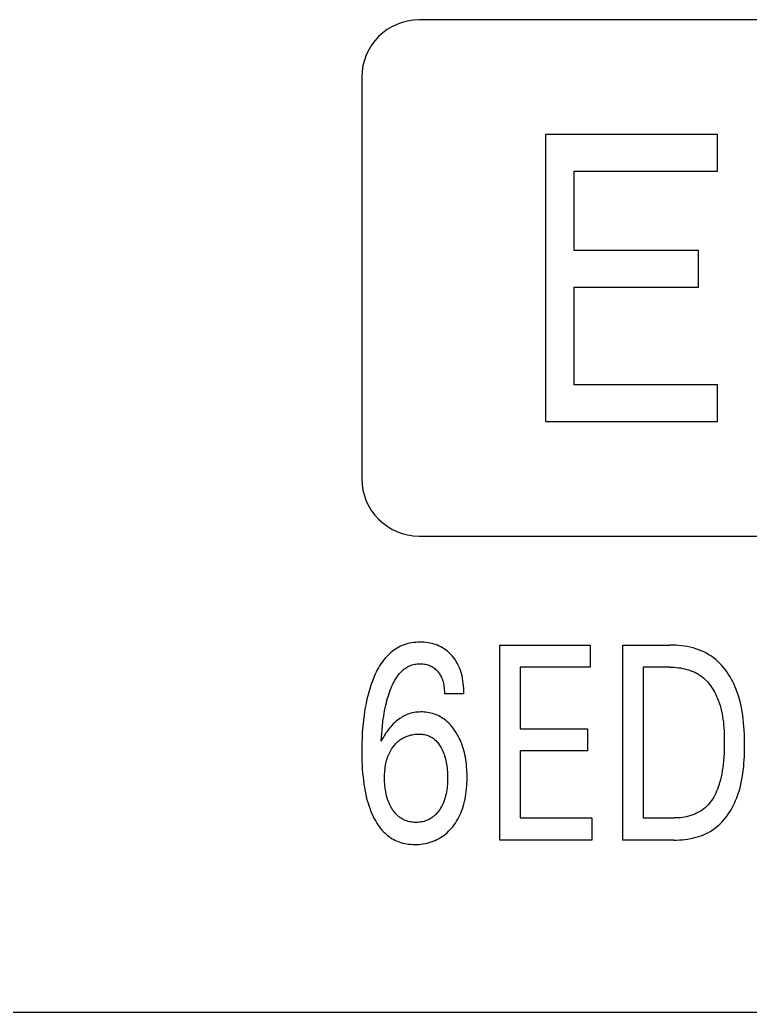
# Model space of a CAD drawing. Extents: x 0 to 420, y 0 to 297.
# Drawn here: x 180.17 to 186.53, y 186.17 to 194.82 of the extents above; entities that cross this region are included whole.
import ezdxf

# ---------------------------------------------------------------- set-up
doc = ezdxf.new("R2010")
doc.units = 0
doc.header["$LTSCALE"] = 23.1
doc.layers.add('10000_FRONT', color=7, linetype='CONTINUOUS')

msp = doc.modelspace()

# ---------------------------------------------------------------- linework, layer by layer
at = {"layer": '10000_FRONT', "color": 7, "linetype": 'CONTINUOUS'}
for p, q in [((191.1476, 194.8227), (183.6476, 194.8227)), ((183.1476, 194.3227), (183.1476, 190.8227)), ((184.7476, 193.8227), (184.7476, 191.3227)), ((186.2476, 193.8227), (184.7476, 193.8227)), ((186.2476, 193.5035), (186.2476, 193.8227)), ((184.9976, 192.812), (184.9976, 193.5035)), ((184.9976, 193.5035), (186.2476, 193.5035)), ((186.0809, 192.812), (184.9976, 192.812)), ((186.0809, 192.4929), (186.0809, 192.812)), ((184.9976, 191.6418), (184.9976, 192.4929)), ((184.9976, 192.4929), (186.0809, 192.4929)), ((186.2476, 191.6418), (184.9976, 191.6418)), ((186.2476, 191.3227), (186.2476, 191.6418)), ((184.7476, 191.3227), (186.2476, 191.3227)), ((183.6476, 190.3227), (191.1476, 190.3227)), ((183.4698, 189.3551), (183.4548, 189.3467)), ((183.4852, 189.3628), (183.4698, 189.3551)), ((183.5009, 189.3696), (183.4852, 189.3628)), ((183.5169, 189.3756), (183.5009, 189.3696)), ((183.5332, 189.3809), (183.5169, 189.3756)), ((183.5498, 189.3854), (183.5332, 189.3809)), ((183.5665, 189.3892), (183.5498, 189.3854)), ((183.5835, 189.3923), (183.5665, 189.3892)), ((183.6006, 189.3947), (183.5835, 189.3923)), ((183.6177, 189.3964), (183.6006, 189.3947)), ((183.6349, 189.3975), (183.6177, 189.3964)), ((183.6521, 189.398), (183.6349, 189.3975)), ((183.6703, 189.3978), (183.6521, 189.398)), ((183.6883, 189.3969), (183.6703, 189.3978)), ((183.7063, 189.3953), (183.6883, 189.3969)), ((183.7242, 189.3929), (183.7063, 189.3953)), ((183.742, 189.3897), (183.7242, 189.3929)), ((183.7596, 189.3858), (183.742, 189.3897)), ((183.7755, 189.3815), (183.7596, 189.3858)), ((183.7912, 189.3765), (183.7755, 189.3815)), ((183.8067, 189.3708), (183.7912, 189.3765)), ((183.8218, 189.3643), (183.8067, 189.3708)), ((183.8367, 189.3572), (183.8218, 189.3643)), ((183.8511, 189.3492), (183.8367, 189.3572)), ((183.8649, 189.3407), (183.8511, 189.3492)), ((184.3499, 187.6727), (184.3499, 189.3727)), ((184.3499, 189.3727), (185.1373, 189.3727)), ((185.1373, 189.3727), (185.1373, 189.1799)), ((185.4239, 187.6727), (185.4239, 189.3727)), ((185.4239, 189.3727), (185.8332, 189.3727)), ((185.8583, 189.3723), (185.8332, 189.3727)), ((185.8835, 189.3712), (185.8583, 189.3723)), ((185.9088, 189.3693), (185.8835, 189.3712)), ((185.9341, 189.3666), (185.9088, 189.3693)), ((185.9594, 189.3631), (185.9341, 189.3666)), ((185.9845, 189.3587), (185.9594, 189.3631)), ((186.0095, 189.3534), (185.9845, 189.3587)), ((186.0342, 189.3472), (186.0095, 189.3534)), ((183.362, 189.2701), (183.3506, 189.2571)), ((183.3739, 189.2826), (183.362, 189.2701)), ((183.3862, 189.2947), (183.3739, 189.2826)), ((183.3991, 189.3063), (183.3862, 189.2947)), ((183.4124, 189.3173), (183.3991, 189.3063)), ((183.4261, 189.3278), (183.4124, 189.3173)), ((183.4403, 189.3376), (183.4261, 189.3278)), ((183.4548, 189.3467), (183.4403, 189.3376)), ((183.8783, 189.3315), (183.8649, 189.3407)), ((183.8912, 189.3216), (183.8783, 189.3315)), ((183.9036, 189.3111), (183.8912, 189.3216)), ((183.9155, 189.3), (183.9036, 189.3111)), ((183.9268, 189.2883), (183.9155, 189.3)), ((183.9389, 189.2746), (183.9268, 189.2883)), ((183.9503, 189.2603), (183.9389, 189.2746)), ((186.0586, 189.34), (186.0342, 189.3472)), ((186.0826, 189.3319), (186.0586, 189.34)), ((186.1062, 189.3227), (186.0826, 189.3319)), ((186.1292, 189.3125), (186.1062, 189.3227)), ((186.1516, 189.3013), (186.1292, 189.3125)), ((186.1734, 189.2889), (186.1516, 189.3013)), ((186.1944, 189.2755), (186.1734, 189.2889)), ((186.2141, 189.2613), (186.1944, 189.2755)), ((183.3029, 189.1908), (183.2925, 189.1732)), ((183.3138, 189.2081), (183.3029, 189.1908)), ((183.3254, 189.2249), (183.3138, 189.2081)), ((183.3376, 189.2412), (183.3254, 189.2249)), ((183.3506, 189.2571), (183.3376, 189.2412)), ((183.529, 189.1723), (183.538, 189.1782)), ((183.538, 189.1782), (183.5472, 189.1835)), ((183.5472, 189.1835), (183.5569, 189.1884)), ((183.5569, 189.1884), (183.5669, 189.1929)), ((183.5669, 189.1929), (183.577, 189.1968)), ((183.577, 189.1968), (183.5874, 189.2002)), ((183.5874, 189.2002), (183.598, 189.2031)), ((183.598, 189.2031), (183.6087, 189.2054)), ((183.6087, 189.2054), (183.6194, 189.2073)), ((183.6194, 189.2073), (183.6303, 189.2087)), ((183.6303, 189.2087), (183.6412, 189.2096)), ((183.6412, 189.2096), (183.6521, 189.21)), ((183.6521, 189.21), (183.6625, 189.2099)), ((183.6625, 189.2099), (183.6728, 189.2094)), ((183.6728, 189.2094), (183.683, 189.2084)), ((183.683, 189.2084), (183.6932, 189.207)), ((183.6932, 189.207), (183.7034, 189.2051)), ((183.7034, 189.2051), (183.7134, 189.2027)), ((183.7134, 189.2027), (183.7224, 189.2)), ((183.7224, 189.2), (183.7314, 189.197)), ((183.7314, 189.197), (183.7402, 189.1935)), ((183.7402, 189.1935), (183.7488, 189.1896)), ((183.7488, 189.1896), (183.7571, 189.1853)), ((183.7571, 189.1853), (183.7653, 189.1806)), ((183.7653, 189.1806), (183.7731, 189.1754)), ((183.961, 189.2454), (183.9503, 189.2603)), ((183.9709, 189.23), (183.961, 189.2454)), ((183.98, 189.2142), (183.9709, 189.23)), ((183.9884, 189.198), (183.98, 189.2142)), ((183.9966, 189.1798), (183.9884, 189.198)), ((184.004, 189.1613), (183.9966, 189.1798)), ((184.5266, 189.1799), (184.5266, 188.6438)), ((185.1373, 189.1799), (184.5266, 189.1799)), ((185.6007, 189.1799), (185.6007, 187.8654)), ((185.8332, 189.1799), (185.6007, 189.1799)), ((185.8332, 189.1799), (185.8515, 189.1796)), ((185.8515, 189.1796), (185.8699, 189.1788)), ((185.8699, 189.1788), (185.8883, 189.1774)), ((185.8883, 189.1774), (185.9068, 189.1753)), ((186.233, 189.2461), (186.2141, 189.2613)), ((186.2511, 189.23), (186.233, 189.2461)), ((186.2685, 189.2129), (186.2511, 189.23)), ((186.2851, 189.1951), (186.2685, 189.2129)), ((186.301, 189.1764), (186.2851, 189.1951)), ((186.3162, 189.157), (186.301, 189.1764)), ((183.2562, 189.1), (183.2483, 189.0811)), ((183.2646, 189.1186), (183.2562, 189.1)), ((183.2734, 189.1371), (183.2646, 189.1186)), ((183.2827, 189.1553), (183.2734, 189.1371)), ((183.2925, 189.1732), (183.2827, 189.1553)), ((183.4441, 189.0792), (183.4522, 189.0917)), ((183.4522, 189.0917), (183.4609, 189.104)), ((183.4609, 189.104), (183.4673, 189.1126)), ((183.4673, 189.1126), (183.4741, 189.1211)), ((183.4741, 189.1211), (183.4811, 189.1293)), ((183.4811, 189.1293), (183.4884, 189.1373)), ((183.4884, 189.1373), (183.496, 189.1449)), ((183.496, 189.1449), (183.5038, 189.1523)), ((183.5038, 189.1523), (183.5119, 189.1594)), ((183.5119, 189.1594), (183.5203, 189.1661)), ((183.5203, 189.1661), (183.529, 189.1723)), ((183.7731, 189.1754), (183.7806, 189.1698)), ((183.7806, 189.1698), (183.7879, 189.1638)), ((183.7879, 189.1638), (183.7948, 189.1574)), ((183.7948, 189.1574), (183.8015, 189.1507)), ((183.8015, 189.1507), (183.8078, 189.1438)), ((183.8078, 189.1438), (183.8144, 189.1357)), ((183.8144, 189.1357), (183.8206, 189.1274)), ((183.8206, 189.1274), (183.8264, 189.1187)), ((183.8264, 189.1187), (183.8318, 189.1099)), ((183.8318, 189.1099), (183.8368, 189.1007)), ((183.8368, 189.1007), (183.8414, 189.0914)), ((183.8414, 189.0914), (183.8459, 189.0809)), ((184.0105, 189.1424), (184.004, 189.1613)), ((184.0162, 189.1233), (184.0105, 189.1424)), ((184.0211, 189.1039), (184.0162, 189.1233)), ((184.0253, 189.0843), (184.0211, 189.1039)), ((185.9068, 189.1753), (185.9252, 189.1727)), ((185.9252, 189.1727), (185.9435, 189.1694)), ((185.9435, 189.1694), (185.9617, 189.1654)), ((185.9617, 189.1654), (185.9797, 189.1608)), ((185.9797, 189.1608), (185.9975, 189.1555)), ((185.9975, 189.1555), (186.015, 189.1494)), ((186.015, 189.1494), (186.0321, 189.1426)), ((186.0321, 189.1426), (186.0489, 189.1351)), ((186.0489, 189.1351), (186.0652, 189.1268)), ((186.0652, 189.1268), (186.081, 189.1177)), ((186.081, 189.1177), (186.0962, 189.1077)), ((186.0962, 189.1077), (186.1106, 189.0972)), ((186.1106, 189.0972), (186.1245, 189.0859)), ((186.3306, 189.137), (186.3162, 189.157)), ((186.3443, 189.1164), (186.3306, 189.137)), ((186.3572, 189.0953), (186.3443, 189.1164)), ((186.3695, 189.0737), (186.3572, 189.0953)), ((183.2263, 189.0217), (183.2166, 188.9916)), ((183.2368, 189.0515), (183.2263, 189.0217)), ((183.2483, 189.0811), (183.2368, 189.0515)), ((183.4038, 188.9993), (183.4096, 189.013)), ((183.4096, 189.013), (183.4158, 189.0266)), ((183.4158, 189.0266), (183.4222, 189.0401)), ((183.4222, 189.0401), (183.4291, 189.0533)), ((183.4291, 189.0533), (183.4364, 189.0663)), ((183.4364, 189.0663), (183.4441, 189.0792)), ((183.8459, 189.0809), (183.8499, 189.0702)), ((183.8499, 189.0702), (183.8535, 189.0594)), ((183.8535, 189.0594), (183.8566, 189.0483)), ((183.8566, 189.0483), (183.8592, 189.0372)), ((183.8592, 189.0372), (183.8615, 189.0259)), ((183.8615, 189.0259), (183.8637, 189.0129)), ((183.8637, 189.0129), (183.8654, 188.9998)), ((184.0293, 189.0616), (184.0253, 189.0843)), ((184.0324, 189.0387), (184.0293, 189.0616)), ((184.0347, 189.0158), (184.0324, 189.0387)), ((184.0363, 188.9929), (184.0347, 189.0158)), ((186.1245, 189.0859), (186.1377, 189.0739)), ((186.1377, 189.0739), (186.1504, 189.0612)), ((186.1504, 189.0612), (186.1626, 189.0479)), ((186.1626, 189.0479), (186.1742, 189.0341)), ((186.1742, 189.0341), (186.1852, 189.0197)), ((186.1852, 189.0197), (186.1957, 189.0048)), ((186.1957, 189.0048), (186.2056, 188.9895)), ((186.381, 189.0517), (186.3695, 189.0737)), ((186.3917, 189.0294), (186.381, 189.0517)), ((186.4018, 189.0067), (186.3917, 189.0294)), ((186.4111, 188.9839), (186.4018, 189.0067)), ((183.1997, 188.9306), (183.1924, 188.8998)), ((183.2078, 188.9612), (183.1997, 188.9306)), ((183.2166, 188.9916), (183.2078, 188.9612)), ((183.373, 188.9103), (183.3792, 188.9308)), ((183.3792, 188.9308), (183.3859, 188.9512)), ((183.3859, 188.9512), (183.393, 188.9715)), ((183.393, 188.9715), (183.3983, 188.9854)), ((183.3983, 188.9854), (183.4038, 188.9993)), ((183.8654, 188.9998), (183.8666, 188.9866)), ((183.8666, 188.9866), (183.8675, 188.9735)), ((183.8675, 188.9735), (183.868, 188.9604)), ((183.868, 188.9604), (183.8682, 188.9474)), ((184.0376, 188.9474), (183.8682, 188.9474)), ((184.0373, 188.9701), (184.0363, 188.9929)), ((184.0376, 188.9474), (184.0373, 188.9701)), ((186.2056, 188.9895), (186.215, 188.9739)), ((186.215, 188.9739), (186.2239, 188.9578)), ((186.2239, 188.9578), (186.2322, 188.9415)), ((186.2322, 188.9415), (186.24, 188.925)), ((186.24, 188.925), (186.2473, 188.9082)), ((186.4226, 188.9528), (186.4111, 188.9839)), ((186.4329, 188.9214), (186.4226, 188.9528)), ((186.442, 188.8898), (186.4329, 188.9214)), ((183.1848, 188.8645), (183.1781, 188.8289)), ((183.1924, 188.8998), (183.1848, 188.8645)), ((183.3516, 188.824), (183.3569, 188.848)), ((183.3569, 188.848), (183.3619, 188.8689)), ((183.3619, 188.8689), (183.3672, 188.8896)), ((183.3672, 188.8896), (183.373, 188.9103)), ((186.2473, 188.9082), (186.254, 188.8913)), ((186.254, 188.8913), (186.2624, 188.8681)), ((186.2624, 188.8681), (186.2699, 188.8447)), ((186.2699, 188.8447), (186.2765, 188.8211)), ((186.4499, 188.8579), (186.442, 188.8898)), ((186.4569, 188.8258), (186.4499, 188.8579)), ((183.1671, 188.7573), (183.1626, 188.7214)), ((183.1722, 188.7932), (183.1671, 188.7573)), ((183.1781, 188.8289), (183.1722, 188.7932)), ((183.3348, 188.7271), (183.3384, 188.7514)), ((183.3384, 188.7514), (183.3424, 188.7757)), ((183.3424, 188.7757), (183.3468, 188.7999)), ((183.3468, 188.7999), (183.3516, 188.824)), ((183.5008, 188.7465), (183.4896, 188.7396)), ((183.5123, 188.7529), (183.5008, 188.7465)), ((183.5241, 188.7588), (183.5123, 188.7529)), ((183.5361, 188.7643), (183.5241, 188.7588)), ((183.5483, 188.7692), (183.5361, 188.7643)), ((183.5618, 188.7739), (183.5483, 188.7692)), ((183.5756, 188.778), (183.5618, 188.7739)), ((183.5896, 188.7815), (183.5756, 188.778)), ((183.6038, 188.7843), (183.5896, 188.7815)), ((183.618, 188.7865), (183.6038, 188.7843)), ((183.6324, 188.7881), (183.618, 188.7865)), ((183.6468, 188.7891), (183.6324, 188.7881)), ((183.6613, 188.7895), (183.6468, 188.7891)), ((183.6762, 188.7894), (183.6613, 188.7895)), ((183.6911, 188.7887), (183.6762, 188.7894)), ((183.7059, 188.7874), (183.6911, 188.7887)), ((183.7206, 188.7854), (183.7059, 188.7874)), ((183.7353, 188.7828), (183.7206, 188.7854)), ((183.7498, 188.7796), (183.7353, 188.7828)), ((183.7641, 188.7758), (183.7498, 188.7796)), ((183.7783, 188.7713), (183.7641, 188.7758)), ((183.7917, 188.7664), (183.7783, 188.7713)), ((183.8048, 188.7609), (183.7917, 188.7664)), ((183.8177, 188.7549), (183.8048, 188.7609)), ((183.8304, 188.7483), (183.8177, 188.7549)), ((183.8427, 188.7412), (183.8304, 188.7483)), ((186.2765, 188.8211), (186.2823, 188.7974)), ((186.2823, 188.7974), (186.2874, 188.7735)), ((186.2874, 188.7735), (186.2917, 188.7495)), ((186.2917, 188.7495), (186.2954, 188.7254)), ((186.4628, 188.7936), (186.4569, 188.8258)), ((186.4679, 188.7612), (186.4628, 188.7936)), ((186.4721, 188.7286), (186.4679, 188.7612)), ((183.1588, 188.6854), (183.1552, 188.6442)), ((183.1626, 188.7214), (183.1588, 188.6854)), ((183.3243, 188.6358), (183.3276, 188.6693)), ((183.3276, 188.6693), (183.3315, 188.7027)), ((183.3315, 188.7027), (183.3348, 188.7271)), ((183.3993, 188.6602), (183.3885, 188.6472)), ((183.4106, 188.6728), (183.3993, 188.6602)), ((183.4224, 188.6851), (183.4106, 188.6728)), ((183.4346, 188.6968), (183.4224, 188.6851)), ((183.4472, 188.7081), (183.4346, 188.6968)), ((183.4574, 188.7165), (183.4472, 188.7081)), ((183.4678, 188.7246), (183.4574, 188.7165)), ((183.4786, 188.7323), (183.4678, 188.7246)), ((183.4896, 188.7396), (183.4786, 188.7323)), ((183.8548, 188.7335), (183.8427, 188.7412)), ((183.8665, 188.7254), (183.8548, 188.7335)), ((183.8778, 188.7167), (183.8665, 188.7254)), ((183.8896, 188.7069), (183.8778, 188.7167)), ((183.9009, 188.6965), (183.8896, 188.7069)), ((183.9118, 188.6856), (183.9009, 188.6965)), ((183.9222, 188.6744), (183.9118, 188.6856)), ((183.9322, 188.6627), (183.9222, 188.6744)), ((183.9418, 188.6507), (183.9322, 188.6627)), ((186.2954, 188.7254), (186.2985, 188.7012)), ((186.2985, 188.7012), (186.3009, 188.6769)), ((186.3009, 188.6769), (186.3029, 188.6526)), ((186.4755, 188.6959), (186.4721, 188.7286)), ((186.4782, 188.6631), (186.4755, 188.6959)), ((186.4803, 188.6302), (186.4782, 188.6631)), ((183.1523, 188.603), (183.1501, 188.5617)), ((183.1552, 188.6442), (183.1523, 188.603)), ((183.319, 188.5688), (183.3214, 188.6023)), ((183.3214, 188.6023), (183.3243, 188.6358)), ((183.3356, 188.5707), (183.3289, 188.5587)), ((183.3426, 188.5824), (183.3356, 188.5707)), ((183.3503, 188.5945), (183.3426, 188.5824)), ((183.3582, 188.6064), (183.3503, 188.5945)), ((183.3679, 188.6203), (183.3582, 188.6064)), ((183.378, 188.6339), (183.3679, 188.6203)), ((183.3885, 188.6472), (183.378, 188.6339)), ((183.5199, 188.5693), (183.5303, 188.5741)), ((183.5303, 188.5741), (183.541, 188.5784)), ((183.541, 188.5784), (183.5518, 188.5823)), ((183.5518, 188.5823), (183.5627, 188.5857)), ((183.5627, 188.5857), (183.5746, 188.5888)), ((183.5746, 188.5888), (183.5865, 188.5914)), ((183.5865, 188.5914), (183.5986, 188.5935)), ((183.5986, 188.5935), (183.6108, 188.5951)), ((183.6108, 188.5951), (183.623, 188.5961)), ((183.623, 188.5961), (183.6352, 188.5967)), ((183.6352, 188.5967), (183.6475, 188.5968)), ((183.6475, 188.5968), (183.6571, 188.5965)), ((183.6571, 188.5965), (183.6667, 188.5959)), ((183.6667, 188.5959), (183.6762, 188.5949)), ((183.6762, 188.5949), (183.6857, 188.5936)), ((183.6857, 188.5936), (183.695, 188.5919)), ((183.695, 188.5919), (183.7043, 188.5898)), ((183.7043, 188.5898), (183.7135, 188.5872)), ((183.7135, 188.5872), (183.7225, 188.5842)), ((183.7225, 188.5842), (183.7323, 188.5803)), ((183.7323, 188.5803), (183.7418, 188.5759)), ((183.7418, 188.5759), (183.751, 188.5709)), ((183.751, 188.5709), (183.76, 188.5655)), ((183.951, 188.6383), (183.9418, 188.6507)), ((183.9598, 188.6257), (183.951, 188.6383)), ((183.9698, 188.6102), (183.9598, 188.6257)), ((183.9793, 188.5944), (183.9698, 188.6102)), ((183.9882, 188.5783), (183.9793, 188.5944)), ((183.9965, 188.562), (183.9882, 188.5783)), ((184.5266, 188.6438), (185.1135, 188.6438)), ((185.1135, 188.6438), (185.1135, 188.451)), ((186.3029, 188.6526), (186.3044, 188.6282)), ((186.3044, 188.6282), (186.3055, 188.6038)), ((186.3055, 188.6038), (186.3062, 188.5793)), ((186.3062, 188.5793), (186.3065, 188.5549)), ((186.4817, 188.5972), (186.4803, 188.6302)), ((186.4827, 188.5641), (186.4817, 188.5972)), ((183.1486, 188.5204), (183.1478, 188.4791)), ((183.1501, 188.5617), (183.1486, 188.5204)), ((183.317, 188.5353), (183.319, 188.5688)), ((183.3228, 188.5471), (183.317, 188.5353)), ((183.3289, 188.5587), (183.3228, 188.5471)), ((183.4141, 188.4762), (183.4217, 188.4866)), ((183.4217, 188.4866), (183.4296, 188.4968)), ((183.4296, 188.4968), (183.4372, 188.5057)), ((183.4372, 188.5057), (183.4452, 188.5144)), ((183.4452, 188.5144), (183.4535, 188.5228)), ((183.4535, 188.5228), (183.4622, 188.5308)), ((183.4622, 188.5308), (183.4711, 188.5384)), ((183.4711, 188.5384), (183.4804, 188.5456)), ((183.4804, 188.5456), (183.4901, 188.5523)), ((183.4901, 188.5523), (183.4997, 188.5584)), ((183.4997, 188.5584), (183.5097, 188.5641)), ((183.5097, 188.5641), (183.5199, 188.5693)), ((183.76, 188.5655), (183.7687, 188.5596)), ((183.7687, 188.5596), (183.7771, 188.5532)), ((183.7771, 188.5532), (183.7851, 188.5464)), ((183.7851, 188.5464), (183.7925, 188.5395)), ((183.7925, 188.5395), (183.7995, 188.5323)), ((183.7995, 188.5323), (183.8062, 188.5248)), ((183.8062, 188.5248), (183.8126, 188.517)), ((183.8126, 188.517), (183.8187, 188.5089)), ((183.8187, 188.5089), (183.8245, 188.5006)), ((183.8245, 188.5006), (183.83, 188.4921)), ((183.83, 188.4921), (183.8353, 188.4835)), ((183.8353, 188.4835), (183.842, 188.4715)), ((184.0043, 188.5453), (183.9965, 188.562)), ((184.0116, 188.5285), (184.0043, 188.5453)), ((184.0183, 188.5114), (184.0116, 188.5285)), ((184.025, 188.4925), (184.0183, 188.5114)), ((184.0312, 188.4734), (184.025, 188.4925)), ((186.3064, 188.4973), (186.3056, 188.4641)), ((186.3066, 188.5305), (186.3064, 188.4973)), ((186.3065, 188.5549), (186.3066, 188.5305)), ((186.4832, 188.5311), (186.4827, 188.5641)), ((186.4834, 188.498), (186.4832, 188.5311)), ((186.4832, 188.4667), (186.4834, 188.498)), ((183.1478, 188.4791), (183.1476, 188.4377)), ((183.1476, 188.4377), (183.148, 188.3947)), ((183.3725, 188.3941), (183.3774, 188.4072)), ((183.3774, 188.4072), (183.3828, 188.4201)), ((183.3828, 188.4201), (183.3882, 188.4317)), ((183.3882, 188.4317), (183.3941, 188.4432)), ((183.3941, 188.4432), (183.4003, 188.4544)), ((183.4003, 188.4544), (183.407, 188.4654)), ((183.407, 188.4654), (183.4141, 188.4762)), ((183.842, 188.4715), (183.8483, 188.4592)), ((183.8483, 188.4592), (183.8541, 188.4468)), ((183.8541, 188.4468), (183.8594, 188.4341)), ((183.8594, 188.4341), (183.8643, 188.4213)), ((183.8643, 188.4213), (183.8688, 188.4083)), ((183.8688, 188.4083), (183.8733, 188.3937)), ((184.0367, 188.4541), (184.0312, 188.4734)), ((184.0417, 188.4347), (184.0367, 188.4541)), ((184.0461, 188.4151), (184.0417, 188.4347)), ((184.05, 188.3954), (184.0461, 188.4151)), ((184.5266, 188.451), (184.5266, 187.8654)), ((185.1135, 188.451), (184.5266, 188.451)), ((186.3023, 188.398), (186.2997, 188.365)), ((186.3043, 188.431), (186.3023, 188.398)), ((186.3056, 188.4641), (186.3043, 188.431)), ((186.4803, 188.3732), (186.4817, 188.4043)), ((186.4817, 188.4043), (186.4826, 188.4355)), ((186.4826, 188.4355), (186.4832, 188.4667)), ((183.148, 188.3947), (183.1489, 188.3603)), ((183.1489, 188.3603), (183.1503, 188.3259)), ((183.1503, 188.3259), (183.1523, 188.2915)), ((183.35, 188.2951), (183.3521, 188.3108)), ((183.3521, 188.3108), (183.3547, 188.3265)), ((183.3547, 188.3265), (183.3575, 188.3402)), ((183.3575, 188.3402), (183.3606, 188.3538)), ((183.3606, 188.3538), (183.3641, 188.3674)), ((183.3641, 188.3674), (183.3681, 188.3808)), ((183.3681, 188.3808), (183.3725, 188.3941)), ((183.8733, 188.3937), (183.8773, 188.379)), ((183.8773, 188.379), (183.8809, 188.3642)), ((183.8809, 188.3642), (183.884, 188.3492)), ((183.884, 188.3492), (183.8867, 188.3342)), ((183.8867, 188.3342), (183.889, 188.3191)), ((183.889, 188.3191), (183.8911, 188.302)), ((184.0534, 188.3756), (184.05, 188.3954)), ((184.0565, 188.3548), (184.0534, 188.3756)), ((184.059, 188.3339), (184.0565, 188.3548)), ((184.0611, 188.313), (184.059, 188.3339)), ((184.0627, 188.292), (184.0611, 188.313)), ((186.2964, 188.3321), (186.293, 188.3049)), ((186.2997, 188.365), (186.2964, 188.3321)), ((186.4725, 188.2803), (186.4757, 188.3112)), ((186.4757, 188.3112), (186.4783, 188.3422)), ((186.4783, 188.3422), (186.4803, 188.3732)), ((183.1523, 188.2915), (183.1549, 188.2572)), ((183.1549, 188.2572), (183.1582, 188.2229)), ((183.3454, 188.216), (183.3456, 188.2319)), ((183.3456, 188.2319), (183.3461, 188.2477)), ((183.3461, 188.2477), (183.347, 188.2636)), ((183.347, 188.2636), (183.3483, 188.2794)), ((183.3483, 188.2794), (183.35, 188.2951)), ((183.8911, 188.302), (183.8928, 188.2849)), ((183.8928, 188.2849), (183.8941, 188.2677)), ((183.8941, 188.2677), (183.895, 188.2505)), ((183.895, 188.2505), (183.8955, 188.2333)), ((183.8955, 188.2333), (183.8957, 188.216)), ((184.0639, 188.271), (184.0627, 188.292)), ((184.0647, 188.25), (184.0639, 188.271)), ((184.0651, 188.2185), (184.0647, 188.25)), ((186.2843, 188.2508), (186.2789, 188.2239)), ((186.289, 188.2778), (186.2843, 188.2508)), ((186.293, 188.3049), (186.289, 188.2778)), ((186.4638, 188.219), (186.4685, 188.2496)), ((186.4685, 188.2496), (186.4725, 188.2803)), ((183.1582, 188.2229), (183.1617, 188.192)), ((183.1617, 188.192), (183.1659, 188.1612)), ((183.1659, 188.1612), (183.1708, 188.1305)), ((183.3455, 188.198), (183.3454, 188.216)), ((183.3461, 188.1799), (183.3455, 188.198)), ((183.3472, 188.1619), (183.3461, 188.1799)), ((183.3487, 188.1439), (183.3472, 188.1619)), ((183.3507, 188.1259), (183.3487, 188.1439)), ((183.8924, 188.1431), (183.8904, 188.1249)), ((183.8939, 188.1613), (183.8924, 188.1431)), ((183.8949, 188.1795), (183.8939, 188.1613)), ((183.8955, 188.1978), (183.8949, 188.1795)), ((183.8957, 188.216), (183.8955, 188.1978)), ((184.0608, 188.1214), (184.0628, 188.1456)), ((184.0628, 188.1456), (184.0641, 188.1699)), ((184.0641, 188.1699), (184.0648, 188.1942)), ((184.0648, 188.1942), (184.0651, 188.2185)), ((186.26, 188.1522), (186.2539, 188.1339)), ((186.2655, 188.1707), (186.26, 188.1522)), ((186.2726, 188.1972), (186.2655, 188.1707)), ((186.2789, 188.2239), (186.2726, 188.1972)), ((186.4441, 188.1283), (186.4516, 188.1583)), ((186.4516, 188.1583), (186.4582, 188.1886)), ((186.4582, 188.1886), (186.4638, 188.219)), ((183.1708, 188.1305), (183.1764, 188.1)), ((183.1764, 188.1), (183.1827, 188.0696)), ((183.1827, 188.0696), (183.1899, 188.0393)), ((183.3532, 188.108), (183.3507, 188.1259)), ((183.3559, 188.0923), (183.3532, 188.108)), ((183.359, 188.0766), (183.3559, 188.0923)), ((183.3627, 188.061), (183.359, 188.0766)), ((183.3668, 188.0456), (183.3627, 188.061)), ((183.8784, 188.0596), (183.8743, 188.0441)), ((183.8821, 188.0752), (183.8784, 188.0596)), ((183.8852, 188.091), (183.8821, 188.0752)), ((183.8879, 188.1068), (183.8852, 188.091)), ((183.8904, 188.1249), (183.8879, 188.1068)), ((184.0512, 188.0492), (184.0551, 188.0732)), ((184.0551, 188.0732), (184.0583, 188.0973)), ((184.0583, 188.0973), (184.0608, 188.1214)), ((186.2235, 188.063), (186.2142, 188.0462)), ((186.2321, 188.0803), (186.2235, 188.063)), ((186.24, 188.0979), (186.2321, 188.0803)), ((186.2473, 188.1158), (186.24, 188.0979)), ((186.2539, 188.1339), (186.2473, 188.1158)), ((186.415, 188.0395), (186.4258, 188.0688)), ((186.4258, 188.0688), (186.4355, 188.0984)), ((186.4355, 188.0984), (186.4441, 188.1283)), ((183.1899, 188.0393), (183.1958, 188.0171)), ((183.1958, 188.0171), (183.2022, 187.9949)), ((183.2022, 187.9949), (183.2091, 187.973)), ((183.2091, 187.973), (183.2166, 187.9512)), ((183.3715, 188.0303), (183.3668, 188.0456)), ((183.3767, 188.0152), (183.3715, 188.0303)), ((183.382, 188.0017), (183.3767, 188.0152)), ((183.3877, 187.9884), (183.382, 188.0017)), ((183.394, 187.9753), (183.3877, 187.9884)), ((183.4008, 187.9625), (183.394, 187.9753)), ((183.8471, 187.9739), (183.8403, 187.9612)), ((183.8533, 187.9869), (183.8471, 187.9739)), ((183.8591, 188.0002), (183.8533, 187.9869)), ((183.8644, 188.0136), (183.8591, 188.0002)), ((183.8696, 188.0288), (183.8644, 188.0136)), ((183.8743, 188.0441), (183.8696, 188.0288)), ((184.0249, 187.946), (184.0314, 187.9663)), ((184.0314, 187.9663), (184.0373, 187.9868)), ((184.0373, 187.9868), (184.0426, 188.0075)), ((184.0426, 188.0075), (184.0472, 188.0283)), ((184.0472, 188.0283), (184.0512, 188.0492)), ((186.1537, 187.9677), (186.1416, 187.9564)), ((186.1652, 187.9796), (186.1537, 187.9677)), ((186.1761, 187.992), (186.1652, 187.9796)), ((186.1865, 188.0049), (186.1761, 187.992)), ((186.1963, 188.0183), (186.1865, 188.0049)), ((186.2055, 188.0321), (186.1963, 188.0183)), ((186.2142, 188.0462), (186.2055, 188.0321)), ((186.3723, 187.9489), (186.3842, 187.971)), ((186.3842, 187.971), (186.3952, 187.9935)), ((186.3952, 187.9935), (186.4055, 188.0164)), ((186.4055, 188.0164), (186.415, 188.0395)), ((183.2166, 187.9512), (183.2247, 187.9296)), ((183.2247, 187.9296), (183.2334, 187.9082)), ((183.2334, 187.9082), (183.2428, 187.8871)), ((183.2428, 187.8871), (183.2509, 187.8702)), ((183.4081, 187.95), (183.4008, 187.9625)), ((183.4159, 187.9377), (183.4081, 187.95)), ((183.4227, 187.928), (183.4159, 187.9377)), ((183.4299, 187.9184), (183.4227, 187.928)), ((183.4374, 187.9092), (183.4299, 187.9184)), ((183.4454, 187.9004), (183.4374, 187.9092)), ((183.4537, 187.8919), (183.4454, 187.9004)), ((183.4624, 187.8838), (183.4537, 187.8919)), ((183.4715, 187.8761), (183.4624, 187.8838)), ((183.7787, 187.883), (183.7698, 187.8756)), ((183.7872, 187.8907), (183.7787, 187.883)), ((183.7953, 187.8989), (183.7872, 187.8907)), ((183.803, 187.9075), (183.7953, 187.8989)), ((183.8104, 187.9163), (183.803, 187.9075)), ((183.8174, 187.9255), (183.8104, 187.9163)), ((183.8252, 187.9365), (183.8174, 187.9255)), ((183.833, 187.9487), (183.8252, 187.9365)), ((183.8403, 187.9612), (183.833, 187.9487)), ((183.9929, 187.8711), (184.0015, 187.8885)), ((184.0015, 187.8885), (184.0095, 187.9063)), ((184.0095, 187.9063), (184.0176, 187.926)), ((184.0176, 187.926), (184.0249, 187.946)), ((185.9962, 187.8805), (185.9784, 187.8762)), ((186.0139, 187.8855), (185.9962, 187.8805)), ((186.0316, 187.8915), (186.0139, 187.8855)), ((186.049, 187.8984), (186.0316, 187.8915)), ((186.066, 187.9061), (186.049, 187.8984)), ((186.0826, 187.9147), (186.066, 187.9061)), ((186.0986, 187.9242), (186.0826, 187.9147)), ((186.1141, 187.9345), (186.0986, 187.9242)), ((186.129, 187.9458), (186.1141, 187.9345)), ((186.1416, 187.9564), (186.129, 187.9458)), ((186.317, 187.8656), (186.332, 187.8854)), ((186.332, 187.8854), (186.3463, 187.906)), ((186.3463, 187.906), (186.3597, 187.9272)), ((186.3597, 187.9272), (186.3723, 187.9489)), ((183.2509, 187.8702), (183.2595, 187.8535)), ((183.2595, 187.8535), (183.2687, 187.837)), ((183.2687, 187.837), (183.2783, 187.8209)), ((183.2783, 187.8209), (183.2885, 187.8051)), ((183.2885, 187.8051), (183.2992, 187.7898)), ((183.4804, 187.8695), (183.4715, 187.8761)), ((183.4896, 187.8632), (183.4804, 187.8695)), ((183.4991, 187.8574), (183.4896, 187.8632)), ((183.5089, 187.8521), (183.4991, 187.8574)), ((183.5189, 187.8473), (183.5089, 187.8521)), ((183.5292, 187.843), (183.5189, 187.8473)), ((183.5396, 187.8392), (183.5292, 187.843)), ((183.5508, 187.8358), (183.5396, 187.8392)), ((183.5621, 187.833), (183.5508, 187.8358)), ((183.5735, 187.8308), (183.5621, 187.833)), ((183.5851, 187.829), (183.5735, 187.8308)), ((183.5967, 187.8278), (183.5851, 187.829)), ((183.6084, 187.8271), (183.5967, 187.8278)), ((183.6201, 187.8269), (183.6084, 187.8271)), ((183.6319, 187.8271), (183.6201, 187.8269)), ((183.6437, 187.8278), (183.6319, 187.8271)), ((183.6555, 187.829), (183.6437, 187.8278)), ((183.6672, 187.8307), (183.6555, 187.829)), ((183.6787, 187.8329), (183.6672, 187.8307)), ((183.6902, 187.8357), (183.6787, 187.8329)), ((183.7015, 187.8391), (183.6902, 187.8357)), ((183.7119, 187.8428), (183.7015, 187.8391)), ((183.7222, 187.847), (183.7119, 187.8428)), ((183.7323, 187.8518), (183.7222, 187.847)), ((183.7421, 187.857), (183.7323, 187.8518)), ((183.7517, 187.8628), (183.7421, 187.857)), ((183.7609, 187.869), (183.7517, 187.8628)), ((183.7698, 187.8756), (183.7609, 187.869)), ((183.9401, 187.7895), (183.952, 187.805)), ((183.952, 187.805), (183.9632, 187.8209)), ((183.9632, 187.8209), (183.9737, 187.8373)), ((183.9737, 187.8373), (183.9836, 187.854)), ((183.9836, 187.854), (183.9929, 187.8711)), ((184.5266, 187.8654), (185.1538, 187.8654)), ((185.1538, 187.8654), (185.1538, 187.6727)), ((185.6007, 187.8654), (185.8689, 187.8654)), ((185.8873, 187.8657), (185.8689, 187.8654)), ((185.9056, 187.8665), (185.8873, 187.8657)), ((185.9239, 187.8679), (185.9056, 187.8665)), ((185.9422, 187.87), (185.9239, 187.8679)), ((185.9603, 187.8728), (185.9422, 187.87)), ((185.9784, 187.8762), (185.9603, 187.8728)), ((186.2298, 187.7787), (186.2488, 187.7942)), ((186.2488, 187.7942), (186.2671, 187.8106)), ((186.2671, 187.8106), (186.2845, 187.8281)), ((186.2845, 187.8281), (186.3012, 187.8464)), ((186.3012, 187.8464), (186.317, 187.8656)), ((183.2992, 187.7898), (183.3106, 187.7748)), ((183.3106, 187.7748), (183.3226, 187.7604)), ((183.3226, 187.7604), (183.3353, 187.7466)), ((183.3353, 187.7466), (183.347, 187.7349)), ((183.347, 187.7349), (183.3592, 187.7237)), ((183.3592, 187.7237), (183.3718, 187.713)), ((183.3718, 187.713), (183.3849, 187.7029)), ((183.8475, 187.7032), (183.8623, 187.7137)), ((183.8623, 187.7137), (183.8766, 187.7249)), ((183.8766, 187.7249), (183.8903, 187.7367)), ((183.8903, 187.7367), (183.9036, 187.7491)), ((183.9036, 187.7491), (183.9163, 187.7621)), ((183.9163, 187.7621), (183.9285, 187.7756)), ((183.9285, 187.7756), (183.9401, 187.7895)), ((186.0813, 187.7035), (186.104, 187.7111)), ((186.104, 187.7111), (186.1263, 187.7198)), ((186.1263, 187.7198), (186.1481, 187.7294)), ((186.1481, 187.7294), (186.1694, 187.74)), ((186.1694, 187.74), (186.19, 187.7517)), ((186.19, 187.7517), (186.2099, 187.7644)), ((186.2099, 187.7644), (186.2298, 187.7787)), ((183.3849, 187.7029), (183.3985, 187.6934)), ((183.3985, 187.6934), (183.4124, 187.6846)), ((183.4124, 187.6846), (183.4268, 187.6764)), ((183.4268, 187.6764), (183.4415, 187.6689)), ((183.4415, 187.6689), (183.4565, 187.6622)), ((183.4565, 187.6622), (183.4723, 187.6561)), ((183.4723, 187.6561), (183.4885, 187.6508)), ((183.4885, 187.6508), (183.5049, 187.6463)), ((183.5049, 187.6463), (183.5215, 187.6426)), ((183.5215, 187.6426), (183.5383, 187.6396)), ((183.5383, 187.6396), (183.5552, 187.6372)), ((183.5552, 187.6372), (183.5722, 187.6356)), ((183.5722, 187.6356), (183.5893, 187.6345)), ((183.5893, 187.6345), (183.6063, 187.6341)), ((183.6063, 187.6341), (183.6252, 187.6343)), ((183.6252, 187.6343), (183.644, 187.6353)), ((183.644, 187.6353), (183.6627, 187.6369)), ((183.6627, 187.6369), (183.6813, 187.6394)), ((183.6813, 187.6394), (183.6998, 187.6426)), ((183.6998, 187.6426), (183.7181, 187.6466)), ((183.7181, 187.6466), (183.7362, 187.6514)), ((183.7362, 187.6514), (183.753, 187.6566)), ((183.753, 187.6566), (183.7695, 187.6626)), ((183.7695, 187.6626), (183.7858, 187.6693)), ((183.7858, 187.6693), (183.8018, 187.6768)), ((183.8018, 187.6768), (183.8174, 187.6849)), ((183.8174, 187.6849), (183.8327, 187.6937)), ((183.8327, 187.6937), (183.8475, 187.7032)), ((185.1538, 187.6727), (184.3499, 187.6727)), ((185.868, 187.6727), (185.4239, 187.6727)), ((185.868, 187.6727), (185.8917, 187.673)), ((185.8917, 187.673), (185.9156, 187.6741)), ((185.9156, 187.6741), (185.9395, 187.6758)), ((185.9395, 187.6758), (185.9635, 187.6784)), ((185.9635, 187.6784), (185.9874, 187.6817)), ((185.9874, 187.6817), (186.0112, 187.6859)), ((186.0112, 187.6859), (186.0348, 187.6908)), ((186.0348, 187.6908), (186.0582, 187.6967)), ((186.0582, 187.6967), (186.0813, 187.7035)), ((137.7976, 186.1727), (207.2976, 186.1727))]:
    msp.add_line(p, q, dxfattribs=at)
for centre, start, end in [((183.6476, 194.3227), 90, 180), ((183.6476, 190.8227), 180, 270)]:
    msp.add_arc(centre, 0.5, start, end, dxfattribs=at)

doc.saveas('drawing.dxf')
